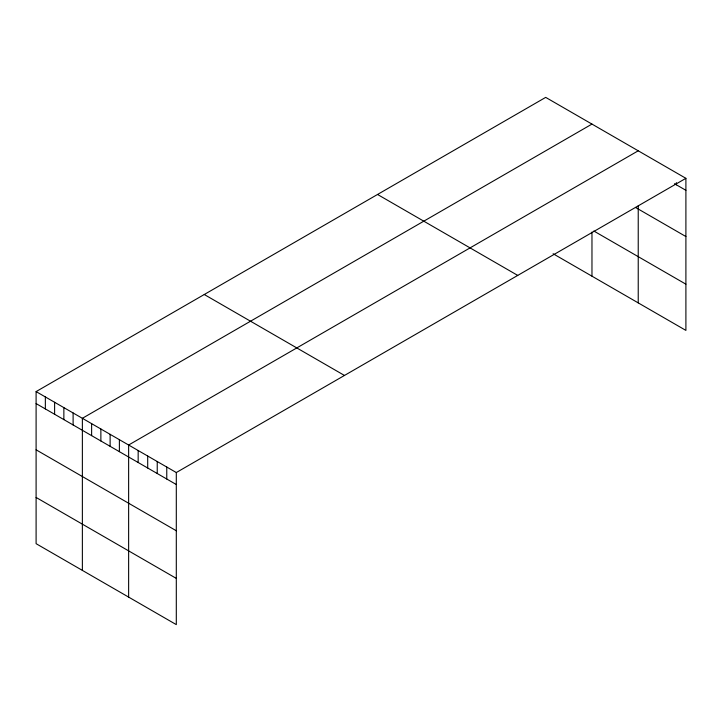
<?xml version="1.0" encoding="UTF-8"?>
<svg xmlns="http://www.w3.org/2000/svg" width="722" height="722" viewBox="0 0 722 722"><rect width="100%" height="100%" fill="white"/><g stroke="black" fill="none" stroke-linecap="round" stroke-linejoin="round"><path stroke-width="1.08" d="M36.1 391.595L176.303 472.54L176.303 624.62L36.1 543.675L36.1 391.595L545.697 97.38L685.9 178.325L685.9 330.405L553.097 253.738M591.968 124.085L82.371 418.3L82.371 570.389M638.23 150.799L128.633 445.014L128.633 597.103M176.303 472.54L685.9 178.325M674.456 183.704L685.9 190.31M635.459 207.422L685.9 236.545M593.818 231.013L685.9 284.179M377.534 194.471L517.737 275.416M204.263 294.504L344.466 375.449M36.1 403.58L176.303 484.525M36.1 449.815L176.303 530.76M36.1 497.449L176.303 578.394M676.37 182.63L676.37 184.805M638.23 205.869L638.23 302.888M591.968 232.042L591.968 276.174M166.764 467.035L166.764 479.02M157.234 461.529L157.234 473.515M147.703 456.024L147.703 468.009M138.164 450.519L138.164 462.513M119.383 439.671L119.383 451.665M110.123 434.328L110.123 446.322M100.872 428.985L100.872 440.98M91.622 423.643L91.622 435.637M73.112 412.957L73.112 424.951M63.861 407.614L63.861 419.608M54.61 402.271L54.61 414.266M45.351 396.929L45.351 408.923"/></g></svg>
